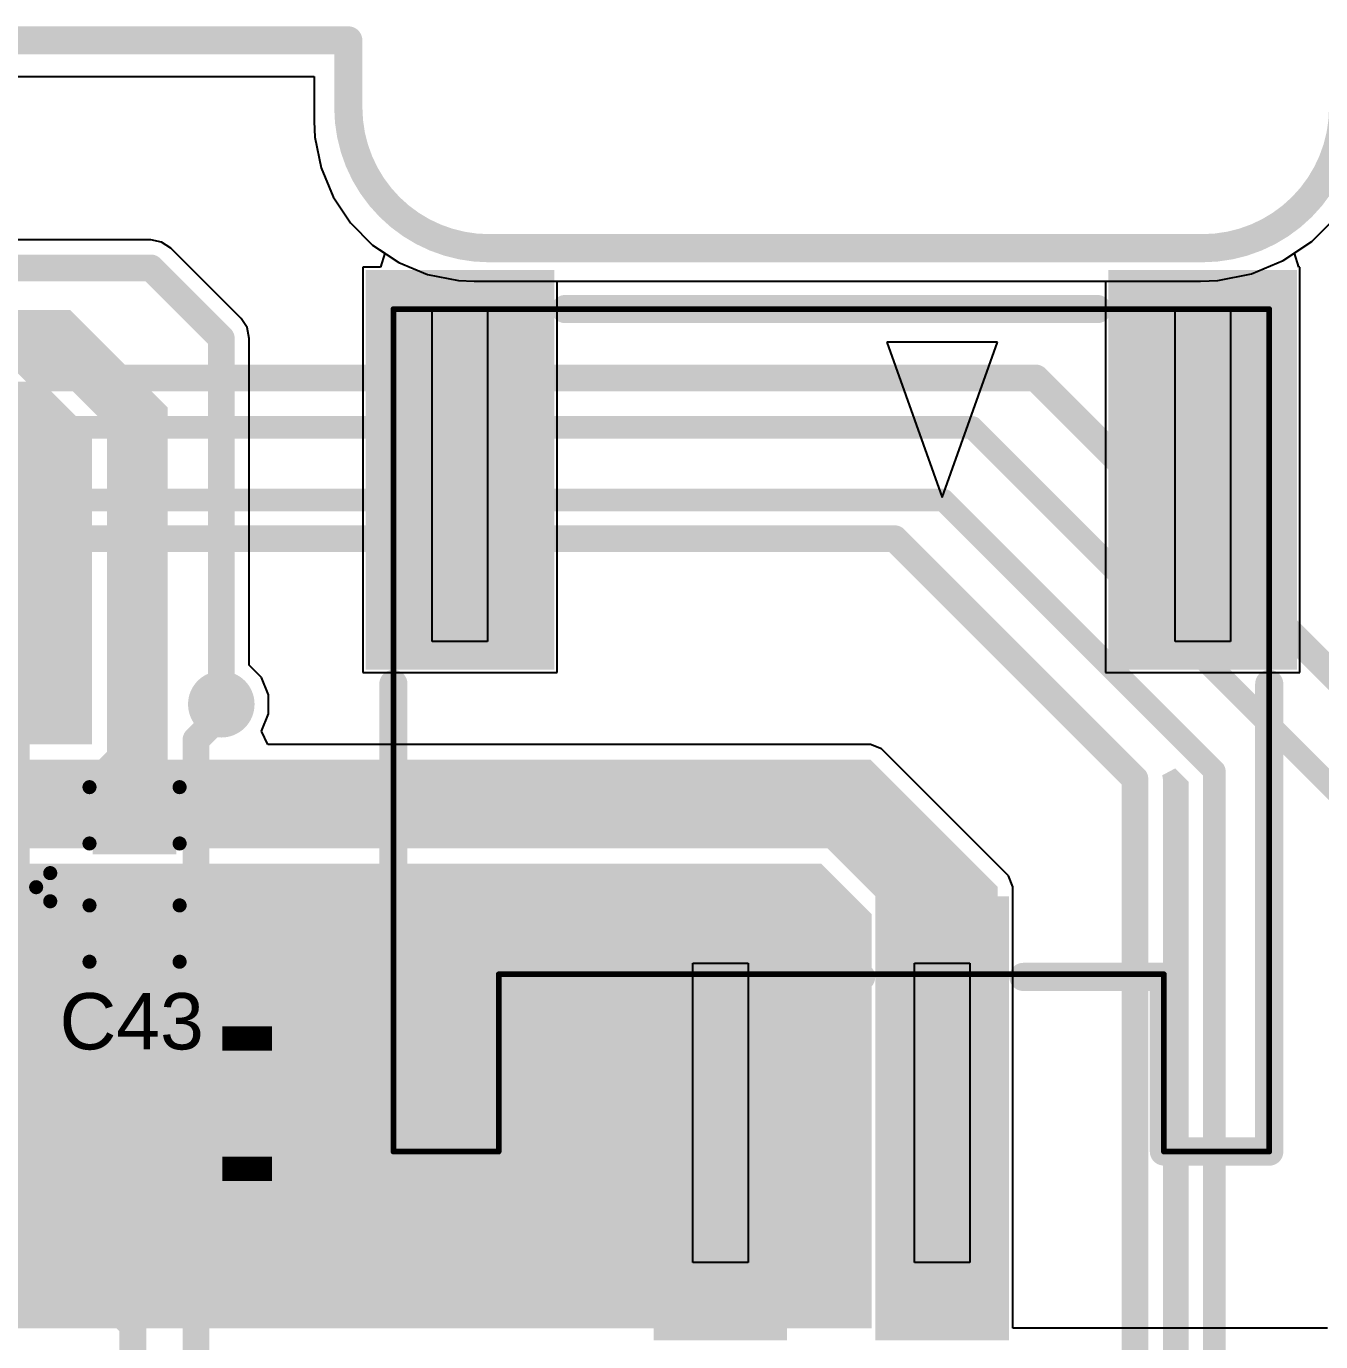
# Model space of a CAD drawing. Header units: inches. Extents: x -3 to 103, y 0 to 40.
# Drawn here: x 43 to 54.67, y 28.26 to 40.13 of the extents above; entities that cross this region are included whole.
import ezdxf

# ---------------------------------------------------------------- set-up
doc = ezdxf.new("R2010")
doc.units = ezdxf.units.IN
for name, color, linetype in [('Board Outline', 216, 'Continuous'), ('Bottom Layer', 5, 'Continuous'), ('Bottom Solder', 6, 'Continuous'), ('Mechanical 15', 56, 'Continuous'), ('Top Layer', 1, 'Continuous'), ('Top Overlay', 2, 'Continuous'), ('Top Paste', 8, 'Continuous'), ('Top Solder', 216, 'Continuous'), ('Via Holes', 16, 'Continuous')]:
    doc.layers.add(name, color=color, linetype=linetype)
doc.styles.add('Arial', font='', dxfattribs={"height": 0.2})
doc.styles.add('Arial_Bold', font='', dxfattribs={"height": 0.2})
doc.styles.get('Arial').set_extended_font_data('Arial')
doc.styles.get('Arial_Bold').set_extended_font_data('Arial', bold=True)

# ---------------------------------------------------------------- blocks, each defined once
blk = doc.blocks.new('8_TDFN_EP__2_2__15')
at = {"layer": 'Top Layer'}
for points in [[(-1.34000113, 0.6000013399999999), (-1.34000113, 0.90000074), (-0.63999999, 0.90000074), (-0.63999999, 0.6000013399999999)], [(0.63999999, 0.6000013399999999), (0.63999999, 0.90000074), (1.34000113, 0.90000074), (1.34000113, 0.6000013399999999)], [(-0.4000004700000001, -0.68999989), (-0.4000004699999999, 0.68999989), (0.4000004700000001, 0.68999989), (0.4000004699999999, -0.68999989)], [(-1.34000113, 0.10000234), (-1.34000113, 0.40000174), (-0.63999999, 0.40000174), (-0.63999999, 0.10000234)], [(0.63999999, 0.10000234), (0.63999999, 0.40000174), (1.34000113, 0.40000174), (1.34000113, 0.10000234)], [(-1.34000113, -0.3999992), (-1.34000113, -0.0999998), (-0.63999999, -0.0999998), (-0.63999999, -0.3999992)], [(0.63999999, -0.3999992), (0.63999999, -0.0999998), (1.34000113, -0.0999998), (1.34000113, -0.3999992)], [(-1.34000113, -0.8999982), (-1.34000113, -0.5999987999999999), (-0.63999999, -0.5999987999999999), (-0.63999999, -0.8999982)], [(0.63999999, -0.8999982), (0.63999999, -0.5999987999999999), (1.34000113, -0.5999987999999999), (1.34000113, -0.8999982)]]:
    blk.add_hatch(color=1, dxfattribs=at).paths.add_polyline_path(points)
at = {"layer": 'Top Paste'}
for points in [[(-1.34000113, 0.6000013399999999), (-1.34000113, 0.90000074), (-0.63999999, 0.90000074), (-0.63999999, 0.6000013399999999)], [(0.63999999, 0.6000013399999999), (0.63999999, 0.90000074), (1.34000113, 0.90000074), (1.34000113, 0.6000013399999999)], [(-0.4000004700000001, -0.68999989), (-0.4000004699999999, 0.68999989), (0.4000004700000001, 0.68999989), (0.4000004699999999, -0.68999989)], [(-1.34000113, 0.10000234), (-1.34000113, 0.40000174), (-0.63999999, 0.40000174), (-0.63999999, 0.10000234)], [(0.63999999, 0.10000234), (0.63999999, 0.40000174), (1.34000113, 0.40000174), (1.34000113, 0.10000234)], [(-1.34000113, -0.3999992), (-1.34000113, -0.0999998), (-0.63999999, -0.0999998), (-0.63999999, -0.3999992)], [(0.63999999, -0.3999992), (0.63999999, -0.0999998), (1.34000113, -0.0999998), (1.34000113, -0.3999992)], [(-1.34000113, -0.8999982), (-1.34000113, -0.5999987999999999), (-0.63999999, -0.5999987999999999), (-0.63999999, -0.8999982)], [(0.63999999, -0.8999982), (0.63999999, -0.5999987999999999), (1.34000113, -0.5999987999999999), (1.34000113, -0.8999982)]]:
    blk.add_hatch(color=8, dxfattribs=at).paths.add_polyline_path(points)
at = {"layer": 'Top Solder'}
for points in [[(-1.44160113, 0.49840134), (-1.44160113, 1.00160074), (-0.5383999899999999, 1.00160074), (-0.5383999899999999, 0.49840134)], [(0.5383999899999999, 0.49840134), (0.5383999899999999, 1.00160074), (1.44160113, 1.00160074), (1.44160113, 0.49840134)], [(-0.5016004700000001, -0.79159989), (-0.5016004699999999, 0.79159989), (0.5016004700000001, 0.79159989), (0.5016004699999999, -0.79159989)], [(-1.44160113, -0.00159766), (-1.44160113, 0.50160174), (-0.5383999899999999, 0.50160174), (-0.5383999899999999, -0.00159766)], [(0.5383999899999999, -0.00159766), (0.5383999899999999, 0.50160174), (1.44160113, 0.50160174), (1.44160113, -0.00159766)], [(-1.44160113, -0.5015992), (-1.44160113, 0.0016002), (-0.5383999899999999, 0.0016002), (-0.5383999899999999, -0.5015992)], [(0.5383999899999999, -0.5015992), (0.5383999899999999, 0.0016002), (1.44160113, 0.0016002), (1.44160113, -0.5015992)], [(-1.44160113, -1.0015982), (-1.44160113, -0.4983988), (-0.5383999899999999, -0.4983988), (-0.5383999899999999, -1.0015982)], [(0.5383999899999999, -1.0015982), (0.5383999899999999, -0.4983988), (1.44160113, -0.4983988), (1.44160113, -1.0015982)]]:
    blk.add_hatch(color=216, dxfattribs=at).paths.add_polyline_path(points)
at = {"layer": 'Top Overlay', "const_width": 0.127}
for points in [[(-1.05000044, 1.10000034), (-1.05000044, 1.00000054)], [(1.05000044, 1.10000034), (-1.05000044, 1.10000034)], [(1.05000044, 1.10000034), (1.05000044, 1.00000054)], [(-1.49999954, 0.75000104), (-1.62699954, 0.8770010399999999)], [(-1.62699954, 0.8770010399999999), (-1.62699954, 0.62300104)], [(-1.49999954, 0.75000104), (-1.62699954, 0.62300104)], [(-1.05000044, -0.999998), (-1.05000044, -1.0999978)], [(1.05000044, -0.999998), (1.05000044, -1.0999978)], [(1.05000044, -1.0999978), (-1.05000044, -1.0999978)]]:
    blk.add_lwpolyline(points, dxfattribs=at)
at = {"layer": 'Top Overlay', "const_width": 0.0635}
for points in [[(-1.08175044, 1.10000034, 1), (-1.01825044, 1.10000034, 1)], [(-1.08175044, 1.10000034, 1), (-1.01825044, 1.10000034, 1)], [(1.01825044, 1.10000034, 1), (1.08175044, 1.10000034, 1)], [(1.01825044, 1.10000034, 1), (1.08175044, 1.10000034, 1)], [(-1.08175044, 1.00000054, 1), (-1.01825044, 1.00000054, 1)], [(1.01825044, 1.00000054, 1), (1.08175044, 1.00000054, 1)], [(-1.65874954, 0.8770010399999999, 1), (-1.59524954, 0.8770010399999999, 1)], [(-1.65874954, 0.8770010399999999, 1), (-1.59524954, 0.8770010399999999, 1)], [(-1.53174954, 0.75000104, 1), (-1.46824954, 0.75000104, 1)], [(-1.53174954, 0.75000104, 1), (-1.46824954, 0.75000104, 1)], [(-1.65874954, 0.62300104, 1), (-1.59524954, 0.62300104, 1)], [(-1.65874954, 0.62300104, 1), (-1.59524954, 0.62300104, 1)], [(-1.08175044, -0.999998, 1), (-1.01825044, -0.999998, 1)], [(1.01825044, -0.999998, 1), (1.08175044, -0.999998, 1)], [(-1.08175044, -1.0999978, 1), (-1.01825044, -1.0999978, 1)], [(-1.08175044, -1.0999978, 1), (-1.01825044, -1.0999978, 1)], [(1.01825044, -1.0999978, 1), (1.08175044, -1.0999978, 1)], [(1.01825044, -1.0999978, 1), (1.08175044, -1.0999978, 1)]]:
    blk.add_lwpolyline(points, format="xyb", close=True, dxfattribs=at)
blk = doc.blocks.new('S2B_PH_SM4_TB_LF__SN__80')
at = {"layer": 'Top Layer'}
for points in [[(-4.850003, 7.750124199999999), (-3.850004999999999, 7.750124199999999), (-3.850004999999999, 3.950131799999999), (-4.850003, 3.950131799999999)], [(-2.850007, 7.750124199999999), (-1.850009, 7.750124199999999), (-1.850009, 3.950131799999999), (-2.850007, 3.950131799999999)], [(-7.450010499999999, 1.6999966), (-5.9500135, 1.6999966), (-5.9500135, -1.6999966), (-7.450010499999999, -1.6999966)], [(-0.7499985, 1.6999966), (0.7499985, 1.6999966), (0.7499985, -1.6999966), (-0.7499985, -1.6999966)]]:
    blk.add_hatch(color=1, dxfattribs=at).paths.add_polyline_path(points)
at = {"layer": 'Top Paste'}
for points in [[(-4.850003, 7.750124199999999), (-3.850004999999999, 7.750124199999999), (-3.850004999999999, 3.950131799999999), (-4.850003, 3.950131799999999)], [(-2.850007, 7.750124199999999), (-1.850009, 7.750124199999999), (-1.850009, 3.950131799999999), (-2.850007, 3.950131799999999)], [(-7.450010499999999, 1.6999966), (-5.9500135, 1.6999966), (-5.9500135, -1.6999966), (-7.450010499999999, -1.6999966)], [(-0.7499985, 1.6999966), (0.7499985, 1.6999966), (0.7499985, -1.6999966), (-0.7499985, -1.6999966)]]:
    blk.add_hatch(color=8, dxfattribs=at).paths.add_polyline_path(points)
at = {"layer": 'Top Solder'}
for points in [[(-4.951603, 7.851724199999999), (-3.748405, 7.851724199999999), (-3.748405, 3.8485318), (-4.951603, 3.8485318)], [(-2.951607, 7.851724199999999), (-1.748409, 7.851724199999999), (-1.748409, 3.8485318), (-2.951607, 3.8485318)], [(-7.5516105, 1.8015966), (-5.848413499999999, 1.8015966), (-5.848413499999999, -1.8015966), (-7.5516105, -1.8015966)], [(-0.8515985, 1.8015966), (0.8515985, 1.8015966), (0.8515985, -1.8015966), (-0.8515985, -1.8015966)]]:
    blk.add_hatch(color=216, dxfattribs=at).paths.add_polyline_path(points)
at = {"layer": 'Mechanical 15'}
for p, q in [((-4.6000162, 7.150099999999999), (-4.0999918, 7.150099999999999)), ((-4.6000162, 4.45008), (-4.6000162, 7.150099999999999)), ((-4.6000162, 7.150099999999999), (-4.6000162, 7.150099999999999)), ((-4.0999918, 7.150099999999999), (-4.0999918, 4.45008)), ((-2.6000202, 7.150099999999999), (-2.0999958, 7.150099999999999)), ((-2.6000202, 4.45008), (-2.6000202, 7.150099999999999)), ((-2.6000202, 7.150099999999999), (-2.6000202, 7.150099999999999)), ((-2.0999958, 7.150099999999999), (-2.0999958, 4.45008)), ((-4.0999918, 4.45008), (-4.6000162, 4.45008)), ((-2.0999958, 4.45008), (-2.6000202, 4.45008)), ((-6.9500242, 1.550035), (-6.449999800000001, 1.550035)), ((-6.9500242, -1.449959), (-6.9500242, 1.550035)), ((-6.9500242, 1.550035), (-6.9500242, 1.550035)), ((-6.449999800000001, 1.550035), (-6.449999800000001, -1.449959)), ((-0.2500122, 1.550035), (0.2500122, 1.550035)), ((-0.2500122, -1.449959), (-0.2500122, 1.550035)), ((-0.2500122, 1.550035), (-0.2500122, 1.550035)), ((0.2500122, 1.550035), (0.2500122, -1.449959)), ((-6.449999800000001, -1.449959), (-6.9500242, -1.449959)), ((0.2500122, -1.449959), (-0.2500122, -1.449959))]:
    blk.add_line(p, q, dxfattribs=at)
at = {"layer": 'Mechanical 15', "const_width": 0.0508}
for points in [[(-6.35, 6.1500766), (-7.300010799999999, 6.1500766)], [(-7.300010799999999, 6.1500766), (-7.300010799999999, -1.4499336)], [(-6.35, 6.1500766), (-6.35, 4.5500798)], [(0.5999987999999999, 6.1500766), (-0.350012, 6.1500766)], [(-0.350012, 6.1500766), (-0.350012, 4.5500798)], [(0.5999987999999999, 6.1500766), (0.5999987999999999, -1.4499336)], [(-0.350012, 4.5500798), (-6.35, 4.5500798)], [(0.5999987999999999, -1.4499336), (-7.300010799999999, -1.4499336)]]:
    blk.add_lwpolyline(points, dxfattribs=at)
at = {"layer": 'Mechanical 15', "const_width": 0.0254}
for points in [[(-7.3127108, 6.1500766, 1), (-7.287310799999999, 6.1500766, 1)], [(-7.3127108, 6.1500766, 1), (-7.287310799999999, 6.1500766, 1)], [(-6.362699999999999, 6.1500766, 1), (-6.3373, 6.1500766, 1)], [(-6.362699999999999, 6.1500766, 1), (-6.3373, 6.1500766, 1)], [(-0.362712, 6.1500766, 1), (-0.337312, 6.1500766, 1)], [(-0.362712, 6.1500766, 1), (-0.337312, 6.1500766, 1)], [(0.5872988, 6.1500766, 1), (0.6126988, 6.1500766, 1)], [(0.5872988, 6.1500766, 1), (0.6126988, 6.1500766, 1)], [(-6.362699999999999, 4.5500798, 1), (-6.3373, 4.5500798, 1)], [(-6.362699999999999, 4.5500798, 1), (-6.3373, 4.5500798, 1)], [(-0.362712, 4.5500798, 1), (-0.337312, 4.5500798, 1)], [(-0.362712, 4.5500798, 1), (-0.337312, 4.5500798, 1)], [(-7.3127108, -1.4499336, 1), (-7.287310799999999, -1.4499336, 1)], [(-7.3127108, -1.4499336, 1), (-7.287310799999999, -1.4499336, 1)], [(0.5872988, -1.4499336, 1), (0.6126988, -1.4499336, 1)], [(0.5872988, -1.4499336, 1), (0.6126988, -1.4499336, 1)]]:
    blk.add_lwpolyline(points, format="xyb", close=True, dxfattribs=at)
at = {"layer": 'Top Overlay'}
for p, q in [((-4.350003999999999, 0.2500122), (-4.850003, -1.149985)), ((-3.8499542, -1.1498834), (-4.350003999999999, 0.2500122)), ((-4.850003, -1.149985), (-3.8499542, -1.1498834)), ((-4.850003, -1.149985), (-4.850003, -1.149985))]:
    blk.add_line(p, q, dxfattribs=at)
at = {"layer": 'Top Overlay', "const_width": 0.254}
for points in [[(-7.300010799999999, 6.1500512), (-7.300010799999999, 1.9312382)], [(-6.349746, 6.148832), (-7.299705999999999, 6.148832)], [(-6.349746, 6.148832), (-6.349746, 4.574032)], [(0.5999987999999999, 6.1500512), (-0.350012, 6.1500512)], [(-0.350012, 6.1500512), (-0.350012, 4.5750734)], [(0.5999987999999999, 6.1500512), (0.5999987999999999, 1.9312382)], [(-5.082286, 4.574032), (-6.349746, 4.574032)], [(-3.081147, 4.5750734), (-3.618865, 4.5750734)], [(-0.350012, 4.5750734), (-1.618869, 4.5750734)], [(-0.9500107999999999, -1.4499336), (-5.7500012, -1.4499336)]]:
    blk.add_lwpolyline(points, dxfattribs=at)
at = {"layer": 'Top Overlay', "const_width": 0.127}
for points in [[(-7.363510799999999, 6.1500512, 1), (-7.2365108, 6.1500512, 1)], [(-7.363205999999999, 6.148832, 1), (-7.236205999999999, 6.148832, 1)], [(-6.413245999999999, 6.148832, 1), (-6.286245999999999, 6.148832, 1)], [(-6.413245999999999, 6.148832, 1), (-6.286245999999999, 6.148832, 1)], [(-0.4135119999999999, 6.1500512, 1), (-0.286512, 6.1500512, 1)], [(-0.4135119999999999, 6.1500512, 1), (-0.286512, 6.1500512, 1)], [(0.5364987999999999, 6.1500512, 1), (0.6634987999999999, 6.1500512, 1)], [(0.5364987999999999, 6.1500512, 1), (0.6634987999999999, 6.1500512, 1)], [(-6.413245999999999, 4.574032, 1), (-6.286245999999999, 4.574032, 1)], [(-6.413245999999999, 4.574032, 1), (-6.286245999999999, 4.574032, 1)], [(-5.145785999999999, 4.574032, 1), (-5.018786, 4.574032, 1)], [(-3.682364999999999, 4.5750734, 1), (-3.555365, 4.5750734, 1)], [(-3.144647, 4.5750734, 1), (-3.017647, 4.5750734, 1)], [(-1.682369, 4.5750734, 1), (-1.555369, 4.5750734, 1)], [(-0.4135119999999999, 4.5750734, 1), (-0.286512, 4.5750734, 1)], [(-0.4135119999999999, 4.5750734, 1), (-0.286512, 4.5750734, 1)], [(-7.363510799999999, 1.9312382, 1), (-7.2365108, 1.9312382, 1)], [(0.5364987999999999, 1.9312382, 1), (0.6634987999999999, 1.9312382, 1)], [(-5.813501199999999, -1.4499336, 1), (-5.686501199999999, -1.4499336, 1)], [(-1.0135108, -1.4499336, 1), (-0.8865108, -1.4499336, 1)]]:
    blk.add_lwpolyline(points, format="xyb", close=True, dxfattribs=at)
blk = doc.blocks.new('____0402_94')
at = {"layer": 'Top Layer'}
for points in [[(-0.6985, -0.3175), (-0.6985, 0.3174999999999999), (-0.2413000000000001, 0.3175), (-0.2412999999999999, -0.3174999999999999)], [(0.2413000000000001, -0.3175), (0.2412999999999999, 0.3174999999999999), (0.6985, 0.3175), (0.6985, -0.3174999999999999)]]:
    blk.add_hatch(color=1, dxfattribs=at).paths.add_polyline_path(points)
at = {"layer": 'Top Paste'}
for points in [[(-0.6985, -0.3175), (-0.6985, 0.3174999999999999), (-0.2413000000000001, 0.3175), (-0.2412999999999999, -0.3174999999999999)], [(0.2413000000000001, -0.3175), (0.2412999999999999, 0.3174999999999999), (0.6985, 0.3175), (0.6985, -0.3174999999999999)]]:
    blk.add_hatch(color=8, dxfattribs=at).paths.add_polyline_path(points)
at = {"layer": 'Top Solder'}
for points in [[(-0.7584998799999999, -0.3774998800000001), (-0.7584998799999999, 0.3774998799999999), (-0.1813001200000001, 0.3774998800000001), (-0.1813001199999999, -0.3774998799999999)], [(0.1813001200000001, -0.3774998800000001), (0.1813001199999999, 0.3774998799999999), (0.7584998799999999, 0.3774998800000001), (0.7584998799999999, -0.3774998799999999)]]:
    blk.add_hatch(color=216, dxfattribs=at).paths.add_polyline_path(points)
at = {"layer": 'Top Overlay', "const_width": 0.127}
for points in [[(-0.2794, 0.4064), (-0.7874, 0.4064)], [(-0.7874, -0.4064), (-0.7874, 0.4064)], [(0.7874, 0.4064), (0.2794, 0.4064)], [(0.7874, -0.4064), (0.7874, 0.4064)], [(-0.2794, -0.4064), (-0.7874, -0.4064)], [(0.7874, -0.4064), (0.2794, -0.4064)]]:
    blk.add_lwpolyline(points, dxfattribs=at)
at = {"layer": 'Top Overlay', "const_width": 0.0635}
for points in [[(-0.8191499999999999, 0.4064, 1), (-0.7556499999999999, 0.4064, 1)], [(-0.8191499999999999, 0.4064, 1), (-0.7556499999999999, 0.4064, 1)], [(-0.31115, 0.4064, 1), (-0.24765, 0.4064, 1)], [(0.24765, 0.4064, 1), (0.31115, 0.4064, 1)], [(0.7556499999999999, 0.4064, 1), (0.8191499999999999, 0.4064, 1)], [(0.7556499999999999, 0.4064, 1), (0.8191499999999999, 0.4064, 1)], [(-0.8191499999999999, -0.4064, 1), (-0.7556499999999999, -0.4064, 1)], [(-0.8191499999999999, -0.4064, 1), (-0.7556499999999999, -0.4064, 1)], [(-0.31115, -0.4064, 1), (-0.24765, -0.4064, 1)], [(0.24765, -0.4064, 1), (0.31115, -0.4064, 1)], [(0.7556499999999999, -0.4064, 1), (0.8191499999999999, -0.4064, 1)], [(0.7556499999999999, -0.4064, 1), (0.8191499999999999, -0.4064, 1)]]:
    blk.add_lwpolyline(points, format="xyb", close=True, dxfattribs=at)

msp = doc.modelspace()

# ---------------------------------------------------------------- hatches: boundary and pattern name
at = {"layer": 'Bottom Layer'}
h = msp.add_hatch(color=5, dxfattribs=at)
edge = h.paths.add_edge_path()
edge.add_arc((44.7548, 34.01199954), 0.2999994, 0, 360)
msp.add_hatch(color=5, dxfattribs=at).paths.add_polyline_path([(53.47896848, 33.3134081), (53.47896848, 18.8233685), (53.42832596, 18.80239064), (53.37505199999999, 18.74911668), (53.24805199999999, 18.80172262), (53.24805199999999, 33.33916624), (53.24170708, 33.37106356), (53.35875282, 33.43362376)])
h = msp.add_hatch(color=5, dxfattribs=at)
edge = h.paths.add_edge_path()
edge.add_arc((43.45178254, 32.00710134), 0.2999994, 0, 360)
h = msp.add_hatch(color=5, dxfattribs=at)
edge = h.paths.add_edge_path()
edge.add_arc((47.26549601999999, 31.5768482), 0.2999994, 0, 360)
h = msp.add_hatch(color=5, dxfattribs=at)
edge = h.paths.add_edge_path()
edge.add_arc((47.257208, 30.3717071), 0.2999994, 0, 360)
h = msp.add_hatch(color=5, dxfattribs=at)
edge = h.paths.add_edge_path()
edge.add_arc((47.257208, 29.083), 0.2999994, 0, 360)
at = {"layer": 'Bottom Solder'}
h = msp.add_hatch(color=6, dxfattribs=at)
edge = h.paths.add_edge_path()
edge.add_arc((44.7548, 34.01199954), 0.2999994, 0, 360)
h = msp.add_hatch(color=6, dxfattribs=at)
edge = h.paths.add_edge_path()
edge.add_arc((43.45178254, 32.00710134), 0.2999994, 0, 360)
h = msp.add_hatch(color=6, dxfattribs=at)
edge = h.paths.add_edge_path()
edge.add_arc((47.26549601999999, 31.5768482), 0.2999994, 0, 360)
h = msp.add_hatch(color=6, dxfattribs=at)
edge = h.paths.add_edge_path()
edge.add_arc((47.257208, 30.3717071), 0.2999994, 0, 360)
h = msp.add_hatch(color=6, dxfattribs=at)
edge = h.paths.add_edge_path()
edge.add_arc((47.257208, 29.083), 0.2999994, 0, 360)
at = {"layer": 'Top Layer'}
for points in [[(44.27080046, 36.68974374), (44.27080046, 32.7119996), (42.22479744, 32.7119996), (42.22479744, 33.51200054), (43.62887896, 33.51200054), (43.6519828, 33.51199546), (43.72561232, 33.58562498), (43.72523386, 33.58600344), (43.72522877999999, 33.60865261999999), (43.72522877999999, 36.52551749999999), (43.72402482, 36.52551749999999), (43.19052322, 37.05901909999999), (38.0991745, 37.05901909999999), (36.93108438, 35.89092898), (36.93108438, 29.52324042), (35.91709606, 28.50925209999999), (35.91709606, 27.12870114), (33.94705174, 27.12869352), (33.93435174, 27.14139606), (32.26264566, 27.14139606), (31.64214906, 26.52089946), (31.04215026, 26.52089946), (31.04215026, 28.13124422), (33.56904386, 28.13124422), (33.94705174, 28.50925209999999), (33.94705174, 29.1338), (35.73368774, 29.13393462), (36.43591645999999, 29.83616334), (36.42576154, 29.84631826), (36.42576154, 36.0896789), (37.90422442, 37.56814178), (43.39240242, 37.56814178)], [(49.757203, 28.38302426), (46.41830187999999, 28.38302426), (46.41830187999999, 32.1767962), (49.757203, 32.1767962)]]:
    msp.add_hatch(color=1, dxfattribs=at).paths.add_polyline_path(points)
h = msp.add_hatch(color=1, dxfattribs=at)
h.paths.add_polyline_path([(43.58776398, 36.46737182), (43.58776398, 33.64946534), (42.88531936, 33.64946534), (42.8581312, 33.6753835), (42.81440001999999, 33.77021947999999), (42.8149766, 33.77646534), (42.83315538, 33.86785454), (42.83315538, 34.42951458), (42.83900499999999, 34.45892778), (42.81978736, 34.55555446), (42.76505036, 34.637472), (42.68313282, 34.692209), (42.58650614, 34.71142664), (42.48987691999999, 34.692209), (42.40795938, 34.637472), (42.40210975999999, 34.63161984), (42.34737276, 34.54970484), (42.32815258, 34.45307561999999), (42.32815258, 33.89142574), (42.32230042, 33.86199984), (42.3393108, 33.77646534), (42.33695622, 33.7583526), (42.2662223, 33.64946534), (42.22479744, 33.64946534), (42.19953206, 33.63900054), (42.09779998, 33.63900054), (42.09779998, 33.537271), (42.08733264, 33.51200054), (42.08733264, 32.7119996), (42.09779998, 32.68672914), (42.09779998, 32.5849996), (42.19953206, 32.5849996), (42.22479744, 32.5745348), (42.2662223, 32.5745348), (42.33695368, 32.46565516), (42.3393108, 32.4475348), (42.32229788, 32.3620003), (42.32229788, 31.84138412), (42.34151806, 31.7447549), (42.39625505999999, 31.6628399), (42.47817006, 31.6081029), (42.57479928, 31.58888272), (42.6714285, 31.6081029), (42.75334349999999, 31.6628399), (42.8080805, 31.7447549), (42.82730068, 31.84138412), (42.82730068, 32.3620003), (42.81028775999999, 32.4475348), (42.81264487999999, 32.46565516), (42.88337626, 32.5745348), (50.16505588, 32.5745348), (50.6197362, 32.11985447999999), (50.6197362, 28.38302426), (41.4451038, 28.38302426), (41.42092299999999, 28.3782135), (41.29392046, 28.48125876), (41.29392046, 28.71903324), (41.33219063999999, 28.75730342), (41.3971994, 28.9142424), (41.3971994, 29.01824524), (41.88360178, 29.50464762), (41.95377689999999, 29.609669), (41.97841744, 29.73355242), (41.97841744, 30.71560786), (42.01029697999999, 30.71560786), (42.01029697999999, 31.60460786), (41.29909697999999, 31.60460786), (41.29909697999999, 30.71560786), (41.33097652, 30.71560786), (41.33097652, 29.86764156), (40.88951182, 29.42617686), (40.88526494, 29.42617686), (40.72832596, 29.3611681), (40.60820936, 29.2410515), (40.5432006, 29.08411252), (40.5432006, 28.9142424), (40.60820936, 28.75730342), (40.64647954, 28.71903324), (40.64647954, 28.0289), (40.52569999999999, 28.0289), (40.52569999999999, 27.31769999999999), (41.1202759, 27.31769999999999), (41.16887626, 27.20036724), (41.06807636, 27.0995648), (39.6113, 27.0995648), (39.58603462, 27.0891), (39.4843, 27.0891), (39.4843, 26.98736538), (39.4738352, 26.9621), (39.4738352, 26.5049), (39.4843, 26.47963462), (39.4843, 26.3779), (39.58603462, 26.3779), (39.6113, 26.3674352), (40.7176986, 26.3674352), (40.7176986, 24.64660044), (40.04700144, 24.64660044), (40.04700144, 23.50360298), (40.0469989, 23.49260224), (40.0469989, 23.37660044), (40.04700144, 23.3655997), (40.04700144, 22.23360298), (40.0469989, 22.22260224), (40.0469989, 22.10660044), (40.04700144, 22.0955997), (40.04700144, 20.96360298), (40.0469989, 20.95260224), (40.0469989, 20.83660044), (40.04700144, 20.8255997), (40.04700144, 20.49267936), (39.55234152, 20.49267936), (39.20167674, 20.84334414), (39.20167674, 28.69040998), (40.87970742, 30.36844066), (40.9302331, 30.44405646), (40.947975, 30.5332511), (40.947975, 30.70646132), (40.97005776, 30.71560786), (41.07049698, 30.71560786), (41.07049698, 30.8142005), (41.0822648, 30.84261039999999), (41.0822648, 32.3620003), (41.07179746, 32.38727076), (41.07179746, 32.68674692), (41.08225972, 32.71200468), (41.08225972, 33.01200408), (41.07179746, 33.03726184), (41.07179746, 34.13899954), (40.83459956, 34.13899954), (40.83459956, 36.14410602), (40.84339558, 36.14774838), (40.96351218, 36.26786498), (41.02852093999999, 36.42480396), (41.02852093999999, 36.59467408), (40.96351218, 36.75161306), (40.92057094, 36.7945543), (40.97317688, 36.9215543), (43.13358404, 36.9215543)])
h.paths.add_polyline_path([(43.97239871999999, 32.25960274), (43.45178254, 32.25960274), (43.35515332, 32.24038256), (43.27323832, 32.18564556), (43.21850131999999, 32.10373056), (43.19928114, 32.00710134), (43.21850131999999, 31.91047212), (43.27323832, 31.82855712), (43.35515332, 31.77382012), (43.45178254, 31.75459994), (43.97239871999999, 31.75459994), (44.06902794, 31.77382012), (44.15094294, 31.82855712), (44.20567994, 31.91047212), (44.22490011999999, 32.00710134), (44.20567994, 32.10373056), (44.15094294, 32.18564556), (44.06902794, 32.24038256)], flags=0)
h.paths.add_polyline_path([(39.9288, 28.44641757999999), (39.83217078, 28.4271974), (39.75025578, 28.3724604), (39.69551878, 28.2905454), (39.6762986, 28.19391618), (39.6762986, 27.6733), (39.69551878, 27.57667078), (39.75025578, 27.49475578), (39.83217078, 27.44001878), (39.9288, 27.4207986), (40.02542922, 27.44001878), (40.10734421999999, 27.49475578), (40.16208122, 27.57667078), (40.1813014, 27.6733), (40.1813014, 28.19391618), (40.16208122, 28.2905454), (40.10734421999999, 28.3724604), (40.02542922, 28.4271974)], flags=0)
h = msp.add_hatch(color=1, dxfattribs=at)
edge = h.paths.add_edge_path()
edge.add_arc((44.7548, 34.01199954), 0.2999994, 0, 360)
h = msp.add_hatch(color=1, dxfattribs=at)
h.paths.add_polyline_path([(51.757199, 32.36661294), (51.757199, 28.38302426), (50.757201, 28.38302426), (50.757201, 32.1767962), (50.22199759999999, 32.7119996), (43.97239871999999, 32.7119996), (43.97239871999999, 33.51200054), (50.6118114, 33.51200054)])
h.paths.add_polyline_path([(51.25719999999999, 30.60052045999999), (51.13331657999999, 30.57587991999999), (51.0282952, 30.5057048), (50.95812007999999, 30.40068342), (50.93347953999999, 30.2768), (50.95812007999999, 30.15291658), (51.0282952, 30.0478952), (51.0790952, 29.9970952), (51.18411658, 29.92692008), (51.308, 29.90227954), (51.43188088, 29.92692008), (51.53690479999999, 29.9970952), (51.60707992, 30.10211912), (51.63172046, 30.226), (51.60707992, 30.34988342), (51.53690479999999, 30.4549048), (51.4861048, 30.5057048), (51.38108342, 30.57587991999999)], flags=0)
h = msp.add_hatch(color=1, dxfattribs=at)
edge = h.paths.add_edge_path()
edge.add_arc((43.45178254, 32.00710134), 0.2999994, 0, 360)
h = msp.add_hatch(color=1, dxfattribs=at)
edge = h.paths.add_edge_path()
edge.add_arc((47.26549601999999, 31.5768482), 0.2999994, 0, 360)
h = msp.add_hatch(color=1, dxfattribs=at)
edge = h.paths.add_edge_path()
edge.add_arc((47.257208, 30.3717071), 0.2999994, 0, 360)
h = msp.add_hatch(color=1, dxfattribs=at)
edge = h.paths.add_edge_path()
edge.add_arc((47.257208, 29.083), 0.2999994, 0, 360)
at = {"layer": 'Via Holes'}
h = msp.add_hatch(color=7, dxfattribs=at)
edge = h.paths.add_edge_path()
edge.add_arc((44.7548, 34.01199954), 0.1499997, 0, 360)
h = msp.add_hatch(color=7, dxfattribs=at)
edge = h.paths.add_edge_path()
edge.add_arc((43.45178254, 32.00710134), 0.1499997, 0, 360)
h = msp.add_hatch(color=7, dxfattribs=at)
edge = h.paths.add_edge_path()
edge.add_arc((47.26549601999999, 31.5768482), 0.1499997, 0, 360)
h = msp.add_hatch(color=7, dxfattribs=at)
edge = h.paths.add_edge_path()
edge.add_arc((47.257208, 30.3717071), 0.1499997, 0, 360)
h = msp.add_hatch(color=7, dxfattribs=at)
edge = h.paths.add_edge_path()
edge.add_arc((47.257208, 29.083), 0.1499997, 0, 360)

# ---------------------------------------------------------------- linework, layer by layer
at = {"layer": 'Board Outline', "const_width": 0.254}
for points in [[(1.27, 40.00003684), (45.89971262, 40.00003684)], [(45.90043398, 39.3954), (45.90043398, 39.99931548)], [(47.17043398, 38.12539999999999), (53.60381202, 38.12539999999999)]]:
    msp.add_lwpolyline(points, dxfattribs=at)
at = {"layer": 'Board Outline', "const_width": 0.127}
for points in [[(45.83621262, 40.00003684, 1), (45.96321262, 40.00003684, 1)], [(45.83621262, 40.00003684, 1), (45.96321262, 40.00003684, 1)], [(45.83693398, 39.99931548, 1), (45.96393398, 39.99931548, 1)], [(45.83693398, 39.99931548, 1), (45.96393398, 39.99931548, 1)], [(45.83693398, 39.3954, 1), (45.96393398, 39.3954, 1)], [(45.83693398, 39.3954, 1), (45.96393398, 39.3954, 1)], [(47.10693397999999, 38.12539999999999, 1), (47.23393398, 38.12539999999999, 1)], [(47.10693397999999, 38.12539999999999, 1), (47.23393398, 38.12539999999999, 1)], [(53.54031202, 38.12539999999999, 1), (53.66731202, 38.12539999999999, 1)], [(53.54031202, 38.12539999999999, 1), (53.66731202, 38.12539999999999, 1)]]:
    msp.add_lwpolyline(points, format="xyb", close=True, dxfattribs=at)
at = {"layer": 'Board Outline', "const_width": 0.254}
for points in [[(45.89971262, 40.00003684, -0.4142135623730951), (45.90043398, 39.99931548)], [(47.17043398, 38.12539999999999, -0.4142135623730951), (45.90043398, 39.3954)], [(54.87381202, 39.3954, -0.4142135623730951), (53.60381202, 38.12539999999999)]]:
    msp.add_lwpolyline(points, format="xyb", dxfattribs=at)
at = {"layer": 'Bottom Layer'}
for p, q in [((1.27497332, 39.67479492), (45.593, 39.6748)), ((45.593, 39.6748), (45.593, 39.2684)), ((45.593, 39.2684), (45.59993928, 39.12710996)), ((45.59993928, 39.12710996), (45.65506744, 38.84996039999999)), ((45.65506744, 38.84996039999999), (45.7632054, 38.58889157999999)), ((45.7632054, 38.58889157999999), (45.92019772, 38.3539365)), ((45.92019772, 38.3539365), (46.12001189999999, 38.15412232)), ((54.59109986, 38.1855853), (54.81013421999999, 38.40461966)), ((46.12001189999999, 38.15412232), (46.35496698, 37.99713)), ((54.33354131999999, 38.01349268), (54.59109986, 38.1855853)), ((46.35496698, 37.99713), (46.6160358, 37.88899204)), ((54.04735698, 37.89495596), (54.33354131999999, 38.01349268)), ((46.6160358, 37.88899204), (46.89318536, 37.83386388)), ((53.74354758, 37.83452936), (54.04735698, 37.89495596)), ((46.89318536, 37.83386388), (47.0344754, 37.8269246)), ((47.0344754, 37.8269246), (53.58866599999999, 37.8269246)), ((53.58866599999999, 37.8269246), (53.74354758, 37.83452936))]:
    msp.add_line(p, q, dxfattribs=at)
for points, const_width in [([(41.35119999999999, 38.73499999999999), (43.13084846, 36.95535154)], 0.2413), ([(43.13084846, 36.95535154), (52.10179572, 36.95535154)], 0.2413), ([(52.10179572, 36.95535154), (56.15939999999999, 32.89774726)], 0.2413), ([(40.60152154, 36.50973902), (51.52666098, 36.50973902)], 0.2032), ([(51.52666098, 36.50973902), (55.47484714, 32.56155286)], 0.2032), ([(38.20745977999999, 35.85413962), (51.26786037999999, 35.85413962)], 0.2032), ([(51.26786037999999, 35.85413962), (53.71204649999999, 33.40995349999999)], 0.2032), ([(38.6610479, 35.50488962), (50.82982722, 35.50488962)], 0.2413), ([(50.82982722, 35.50488962), (52.99555059999999, 33.33916624)], 0.2413), ([(44.7548, 33.91989914), (44.7548, 34.01199954)], 0.2413), ([(44.5262, 33.69129914), (44.7548, 33.91989914)], 0.2413), ([(44.5262, 27.05816788), (44.5262, 33.69129914)], 0.2413), ([(52.99555059999999, 18.16095174), (52.99555059999999, 33.33916624)], 0.2413), ([(53.71204649999999, 18.4822465), (53.71204649999999, 33.40995349999999)], 0.2032), ([(42.4821604, 29.8824396), (43.95710284, 28.40749716)], 0.2413), ([(43.95710284, 23.54734432), (43.95710284, 28.40749716)], 0.2413)]:
    msp.add_lwpolyline(points, dxfattribs=dict(at, const_width=const_width))
for points, const_width in [([(43.07052346, 36.95535154, 1), (43.19117345999999, 36.95535154, 1)], 0.12065), ([(43.07052346, 36.95535154, 1), (43.19117345999999, 36.95535154, 1)], 0.12065), ([(52.04147071999999, 36.95535154, 1), (52.16212072, 36.95535154, 1)], 0.12065), ([(52.04147071999999, 36.95535154, 1), (52.16212072, 36.95535154, 1)], 0.12065), ([(51.47586098, 36.50973902, 1), (51.57746098, 36.50973902, 1)], 0.1016), ([(51.47586098, 36.50973902, 1), (51.57746098, 36.50973902, 1)], 0.1016), ([(51.21706038, 35.85413962, 1), (51.31866038, 35.85413962, 1)], 0.1016), ([(51.21706038, 35.85413962, 1), (51.31866038, 35.85413962, 1)], 0.1016), ([(50.76950221999999, 35.50488962, 1), (50.89015222, 35.50488962, 1)], 0.12065), ([(50.76950221999999, 35.50488962, 1), (50.89015222, 35.50488962, 1)], 0.12065), ([(44.694475, 34.01199954, 1), (44.81512499999999, 34.01199954, 1)], 0.12065), ([(44.694475, 33.91989914, 1), (44.81512499999999, 33.91989914, 1)], 0.12065), ([(44.694475, 33.91989914, 1), (44.81512499999999, 33.91989914, 1)], 0.12065), ([(44.465875, 33.69129914, 1), (44.58652499999999, 33.69129914, 1)], 0.12065), ([(44.465875, 33.69129914, 1), (44.58652499999999, 33.69129914, 1)], 0.12065), ([(52.9352256, 33.33916624, 1), (53.0558756, 33.33916624, 1)], 0.12065), ([(52.9352256, 33.33916624, 1), (53.0558756, 33.33916624, 1)], 0.12065), ([(53.6612465, 33.40995349999999, 1), (53.76284649999999, 33.40995349999999, 1)], 0.1016), ([(53.6612465, 33.40995349999999, 1), (53.76284649999999, 33.40995349999999, 1)], 0.1016), ([(43.89677784, 28.40749716, 1), (44.01742784, 28.40749716, 1)], 0.12065), ([(43.89677784, 28.40749716, 1), (44.01742784, 28.40749716, 1)], 0.12065)]:
    msp.add_lwpolyline(points, format="xyb", close=True, dxfattribs=dict(at, const_width=const_width))
at = {"layer": 'Top Layer'}
for p, q in [((1.27497332, 39.67479492), (45.593, 39.6748)), ((45.593, 39.6748), (45.593, 39.2684)), ((45.593, 39.2684), (45.59993928, 39.12710996)), ((45.59993928, 39.12710996), (45.65506744, 38.84996039999999)), ((45.65506744, 38.84996039999999), (45.7632054, 38.58889157999999)), ((45.7632054, 38.58889157999999), (45.92019772, 38.3539365)), ((45.92019772, 38.3539365), (46.12001189999999, 38.15412232)), ((54.59109986, 38.1855853), (54.81013421999999, 38.40461966)), ((44.1198, 38.20010139999999), (40.6693116, 38.20010139999999)), ((44.21642921999999, 38.18088122), (44.1198, 38.20010139999999)), ((44.29834422, 38.12614421999999), (44.21642921999999, 38.18088122)), ((44.93334422, 37.49114676), (44.29834422, 38.12614421999999)), ((46.12001189999999, 38.15412232), (46.22955956, 38.0809246)), ((54.43446314, 38.0809246), (54.59109986, 38.1855853)), ((46.22955956, 38.0809246), (46.19103284, 37.95392459999999)), ((54.47298731999999, 37.95392459999999), (54.43446314, 38.0809246)), ((46.19103284, 37.95392459999999), (46.0301975, 37.95392459999999)), ((46.0301975, 37.95392459999999), (46.0301975, 34.2999314)), ((54.4842065, 37.95392459999999), (54.47298731999999, 37.95392459999999)), ((54.4842065, 34.2999314), (54.4842065, 37.95392459999999)), ((47.7841945, 34.2999314), (47.7841945, 37.8269246)), ((47.7841945, 37.8269246), (52.73020949999999, 37.8269246)), ((52.73020949999999, 37.8269246), (52.73020949999999, 34.2999314)), ((44.98808122, 37.40922922), (44.93334422, 37.49114676)), ((45.0073014, 37.3126), (44.98808122, 37.40922922)), ((45.0073014, 34.36336282), (45.0073014, 37.3126)), ((45.11679064, 34.25387358), (45.0073014, 34.36336282)), ((46.0301975, 34.2999314), (47.7841945, 34.2999314)), ((52.73020949999999, 34.2999314), (54.4842065, 34.2999314)), ((45.1817994, 34.0969346), (45.11679064, 34.25387358)), ((45.1817994, 33.92706448), (45.1817994, 34.0969346)), ((45.11679064, 33.77012804), (45.1817994, 33.92706448)), ((45.17573642, 33.64946534), (45.11679064, 33.77012804)), ((50.61180632, 33.64946534), (45.17573642, 33.64946534)), ((50.6118114, 33.64946788), (50.61180632, 33.64946534)), ((50.70901465999999, 33.6092038), (50.6118114, 33.64946788)), ((51.85439718, 32.46381874), (50.70901465999999, 33.6092038)), ((51.85440226, 32.4638162), (51.85439718, 32.46381874)), ((51.8946638, 32.36661294), (51.85440226, 32.4638162)), ((51.8946638, 28.38302426), (51.8946638, 32.36661294)), ((54.73341352, 28.38302426), (51.8946638, 28.38302426))]:
    msp.add_line(p, q, dxfattribs=at)
for points, const_width in [([(37.64279999999999, 37.94759999999999), (44.1198, 37.94759999999999)], 0.2413), ([(44.1198, 37.94759999999999), (44.7548, 37.3126)], 0.2413), ([(44.7548, 34.01199954), (44.7548, 37.3126)], 0.2413), ([(43.45178254, 32.00710134), (43.97239871999999, 32.00710134)], 0.2413), ([(51.25719999999999, 30.2768), (51.308, 30.226)], 0.3809999999999999)]:
    msp.add_lwpolyline(points, dxfattribs=dict(at, const_width=const_width))
for points, const_width in [([(44.059475, 37.94759999999999, 1), (44.180125, 37.94759999999999, 1)], 0.12065), ([(44.059475, 37.94759999999999, 1), (44.180125, 37.94759999999999, 1)], 0.12065), ([(44.694475, 37.3126, 1), (44.81512499999999, 37.3126, 1)], 0.12065), ([(44.694475, 37.3126, 1), (44.81512499999999, 37.3126, 1)], 0.12065), ([(44.694475, 34.01199954, 1), (44.81512499999999, 34.01199954, 1)], 0.12065), ([(43.39145754, 32.00710134, 1), (43.51210754, 32.00710134, 1)], 0.12065), ([(43.91207372, 32.00710134, 1), (44.03272372, 32.00710134, 1)], 0.12065), ([(51.16195, 30.2768, 1), (51.35245, 30.2768, 1)], 0.1905), ([(51.21274999999999, 30.226, 1), (51.40325, 30.226, 1)], 0.1905)]:
    msp.add_lwpolyline(points, format="xyb", close=True, dxfattribs=dict(at, const_width=const_width))

# ---------------------------------------------------------------- block references
for name, p, rotation in [('S2B_PH_SM4_TB_LF__SN__80', (46.907196, 36.126928), 180), ('8_TDFN_EP__2_2__15', (41.58479871999999, 33.11200133999999), 180), ('____0402_94', (43.97239871999999, 32.47700134), 270)]:
    msp.add_blockref(name, p, dxfattribs=dict(rotation=rotation))

# ---------------------------------------------------------------- texts
at = {"layer": 'Top Overlay'}
for s, height, style, p in [('C43', 0.508, 'Arial', (43.29544808, 30.89881043999999)), ('-', 1.27, 'Arial_Bold', (44.69359361999999, 30.51793236)), ('-', 1.27, 'Arial_Bold', (44.69359361999999, 29.34205714))]:
    msp.add_text(s, height=height, dxfattribs=dict(at, style=style)).set_placement(p)

doc.saveas('drawing.dxf')
